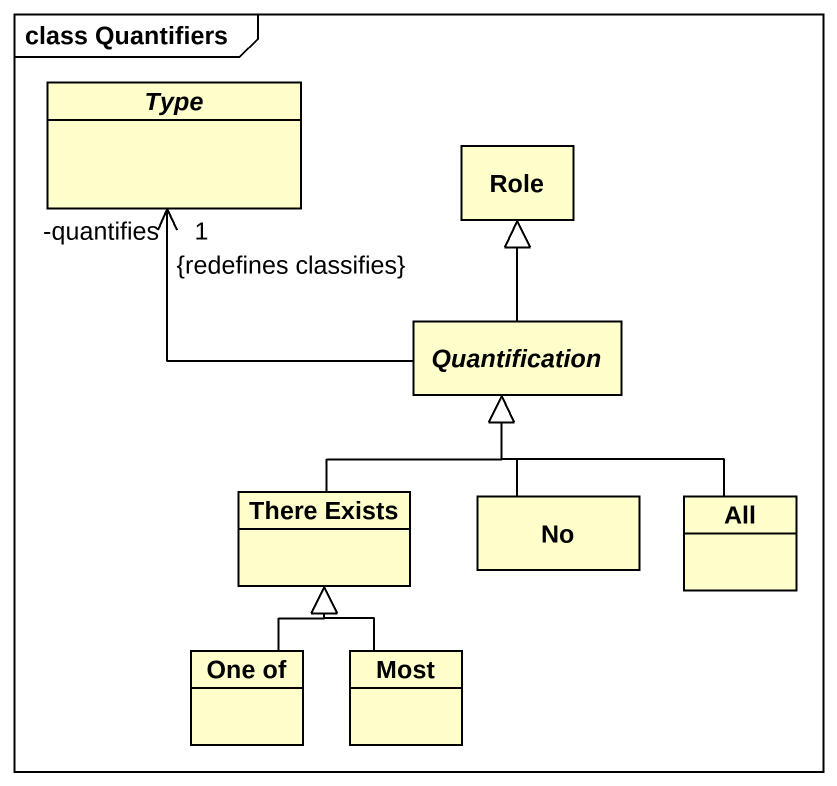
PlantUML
@startuml
mainframe class Quantifiers
hide circle
hide empty members
abstract class Type
class Role
abstract class Quantification
class "There Exists" as There_Exists
class No
class All
class "One of" as One_of
class Most
Quantification -up-> "{redefines classifies}\n-quantifies\n1" Type
Quantification -up-|> Role
There_Exists -up-|> Quantification
No -up-|> Quantification
All -up-|> Quantification
One_of -up-|> There_Exists
Most -up-|> There_Exists
@enduml
